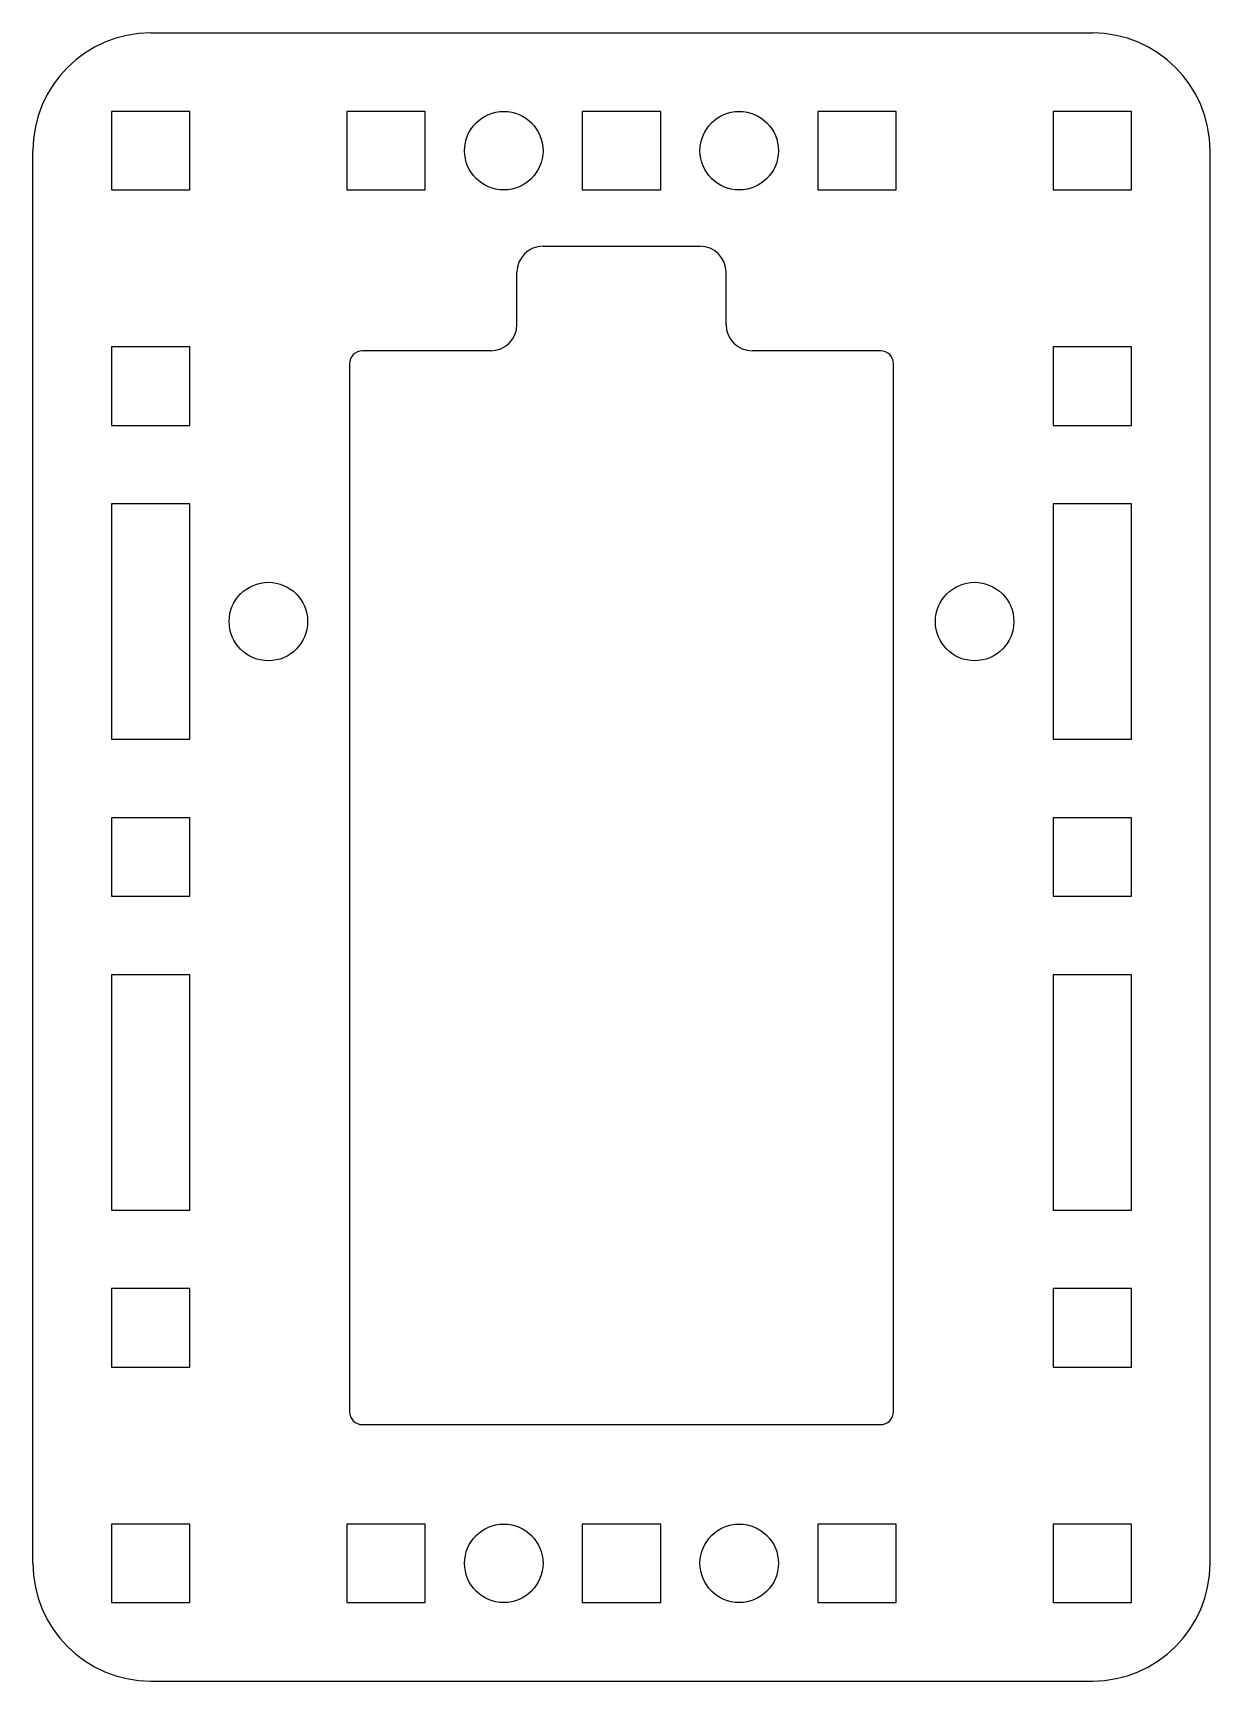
# Model space of a CAD drawing. Header units: millimetres. Extents: x 14.2 to 59.2, y 234.5 to 297.5.
import ezdxf

# ---------------------------------------------------------------- set-up
doc = ezdxf.new("R2010")
doc.units = ezdxf.units.MM
doc.layers.add('Default', color=7, linetype='Continuous')

# ---------------------------------------------------------------- blocks, each defined once
blk = doc.blocks.new('SE')
at = {"layer": 'Default', "color": 7, "linetype": 'Continuous'}
for p, q in [((17.192, 240.532), (17.192, 237.532)), ((20.192, 240.532), (17.192, 240.532)), ((20.192, 237.532), (20.192, 240.532)), ((17.192, 237.532), (20.192, 237.532))]:
    blk.add_line(p, q, dxfattribs=at)
blk = doc.blocks.new('SE1')
at = {"layer": 'Default', "color": 7, "linetype": 'Continuous'}
for p, q in [((17.192, 249.532), (17.192, 246.532)), ((20.192, 249.532), (17.192, 249.532)), ((20.192, 246.532), (20.192, 249.532)), ((17.192, 246.532), (20.192, 246.532))]:
    blk.add_line(p, q, dxfattribs=at)
blk = doc.blocks.new('SE2')
at = {"layer": 'Default', "color": 7, "linetype": 'Continuous'}
for p, q in [((17.192, 294.532), (17.192, 291.532)), ((20.192, 294.532), (17.192, 294.532)), ((20.192, 291.532), (20.192, 294.532)), ((17.192, 291.532), (20.192, 291.532))]:
    blk.add_line(p, q, dxfattribs=at)
blk = doc.blocks.new('SE3')
at = {"layer": 'Default', "color": 7, "linetype": 'Continuous'}
for p, q in [((53.192, 240.532), (53.192, 237.532)), ((56.192, 240.532), (53.192, 240.532)), ((56.192, 237.532), (56.192, 240.532)), ((53.192, 237.532), (56.192, 237.532))]:
    blk.add_line(p, q, dxfattribs=at)
blk = doc.blocks.new('SE4')
at = {"layer": 'Default', "color": 7, "linetype": 'Continuous'}
for p, q in [((53.192, 249.532), (53.192, 246.532)), ((56.192, 249.532), (53.192, 249.532)), ((56.192, 246.532), (56.192, 249.532)), ((53.192, 246.532), (56.192, 246.532))]:
    blk.add_line(p, q, dxfattribs=at)
blk = doc.blocks.new('SE5')
at = {"layer": 'Default', "color": 7, "linetype": 'Continuous'}
for p, q in [((53.192, 294.532), (53.192, 291.532)), ((56.192, 294.532), (53.192, 294.532)), ((56.192, 291.532), (56.192, 294.532)), ((53.192, 291.532), (56.192, 291.532))]:
    blk.add_line(p, q, dxfattribs=at)
blk = doc.blocks.new('SE6')
at = {"layer": 'Default', "color": 7, "linetype": 'Continuous'}
for p, q in [((44.192, 240.532), (44.192, 237.532)), ((47.192, 240.532), (44.192, 240.532)), ((47.192, 237.532), (47.192, 240.532)), ((44.192, 237.532), (47.192, 237.532))]:
    blk.add_line(p, q, dxfattribs=at)
blk = doc.blocks.new('SE7')
at = {"layer": 'Default', "color": 7, "linetype": 'Continuous'}
for p, q in [((44.192, 294.532), (44.192, 291.532)), ((47.192, 294.532), (44.192, 294.532)), ((47.192, 291.532), (47.192, 294.532)), ((44.192, 291.532), (47.192, 291.532))]:
    blk.add_line(p, q, dxfattribs=at)
blk = doc.blocks.new('SE8')
at = {"layer": 'Default', "color": 7, "linetype": 'Continuous'}
for p, q in [((17.192, 267.532), (17.192, 264.532)), ((20.192, 267.532), (17.192, 267.532)), ((20.192, 264.532), (20.192, 267.532)), ((17.192, 264.532), (20.192, 264.532))]:
    blk.add_line(p, q, dxfattribs=at)
blk = doc.blocks.new('SE9')
at = {"layer": 'Default', "color": 7, "linetype": 'Continuous'}
for p, q in [((17.192, 285.532), (17.192, 282.532)), ((20.192, 285.532), (17.192, 285.532)), ((20.192, 282.532), (20.192, 285.532)), ((17.192, 282.532), (20.192, 282.532))]:
    blk.add_line(p, q, dxfattribs=at)
blk = doc.blocks.new('SE10')
at = {"layer": 'Default', "color": 7, "linetype": 'Continuous'}
for p, q in [((53.192, 267.532), (53.192, 264.532)), ((56.192, 267.532), (53.192, 267.532)), ((56.192, 264.532), (56.192, 267.532)), ((53.192, 264.532), (56.192, 264.532))]:
    blk.add_line(p, q, dxfattribs=at)
blk = doc.blocks.new('SE11')
at = {"layer": 'Default', "color": 7, "linetype": 'Continuous'}
for p, q in [((53.192, 285.532), (53.192, 282.532)), ((56.192, 285.532), (53.192, 285.532)), ((56.192, 282.532), (56.192, 285.532)), ((53.192, 282.532), (56.192, 282.532))]:
    blk.add_line(p, q, dxfattribs=at)
blk = doc.blocks.new('SE12')
at = {"layer": 'Default', "color": 7, "linetype": 'Continuous'}
for p, q in [((35.192, 240.532), (35.192, 237.532)), ((38.192, 240.532), (35.192, 240.532)), ((38.192, 237.532), (38.192, 240.532)), ((35.192, 237.532), (38.192, 237.532))]:
    blk.add_line(p, q, dxfattribs=at)
blk = doc.blocks.new('SE13')
at = {"layer": 'Default', "color": 7, "linetype": 'Continuous'}
for p, q in [((35.192, 294.532), (35.192, 291.532)), ((38.192, 294.532), (35.192, 294.532)), ((38.192, 291.532), (38.192, 294.532)), ((35.192, 291.532), (38.192, 291.532))]:
    blk.add_line(p, q, dxfattribs=at)
blk = doc.blocks.new('SE14')
at = {"layer": 'Default', "color": 7, "linetype": 'Continuous'}
for p, q in [((26.192, 240.532), (26.192, 237.532)), ((29.192, 240.532), (26.192, 240.532)), ((29.192, 237.532), (29.192, 240.532)), ((26.192, 237.532), (29.192, 237.532))]:
    blk.add_line(p, q, dxfattribs=at)
blk = doc.blocks.new('SE15')
at = {"layer": 'Default', "color": 7, "linetype": 'Continuous'}
for p, q in [((26.192, 294.532), (26.192, 291.532)), ((29.192, 294.532), (26.192, 294.532)), ((29.192, 291.532), (29.192, 294.532)), ((26.192, 291.532), (29.192, 291.532))]:
    blk.add_line(p, q, dxfattribs=at)
blk = doc.blocks.new('SE16')
at = {"layer": 'Default', "color": 7, "linetype": 'Continuous'}
blk.add_line((20.192, 261.532), (17.192, 261.532), dxfattribs=at)
blk = doc.blocks.new('SE17')
at = {"layer": 'Default', "color": 7, "linetype": 'Continuous'}
for p, q in [((53.192, 261.532), (53.192, 252.532)), ((56.192, 252.532), (56.192, 261.532)), ((53.192, 252.532), (56.192, 252.532))]:
    blk.add_line(p, q, dxfattribs=at)
blk = doc.blocks.new('SE18')
at = {"layer": 'Default', "color": 7, "linetype": 'Continuous'}
blk.add_line((56.192, 261.532), (53.192, 261.532), dxfattribs=at)
blk = doc.blocks.new('SE19')
at = {"layer": 'Default', "color": 7, "linetype": 'Continuous'}
blk.add_line((20.192, 279.532), (17.192, 279.532), dxfattribs=at)
blk = doc.blocks.new('SE20')
at = {"layer": 'Default', "color": 7, "linetype": 'Continuous'}
blk.add_line((56.192, 279.532), (53.192, 279.532), dxfattribs=at)

msp = doc.modelspace()

# ---------------------------------------------------------------- linework, layer by layer
at = {"layer": 'Default', "color": 7, "linetype": 'Continuous'}
for p, q in [((18.692, 297.532), (54.692, 297.532)), ((14.192, 239.032), (14.192, 293.032)), ((59.192, 239.032), (59.192, 293.032)), ((33.692, 289.382), (39.692, 289.382)), ((32.692, 286.382), (32.692, 288.382)), ((40.692, 286.382), (40.692, 288.382)), ((26.292, 284.882), (26.292, 244.832)), ((31.692, 285.382), (26.792, 285.382)), ((46.592, 285.382), (41.692, 285.382)), ((47.092, 244.832), (47.092, 284.882)), ((17.192, 279.532), (17.192, 270.532)), ((20.192, 270.532), (20.192, 279.532)), ((53.192, 279.532), (53.192, 270.532)), ((56.192, 270.532), (56.192, 279.532)), ((17.192, 270.532), (20.192, 270.532)), ((53.192, 270.532), (56.192, 270.532)), ((17.192, 261.532), (17.192, 252.532)), ((20.192, 252.532), (20.192, 261.532)), ((17.192, 252.532), (20.192, 252.532)), ((26.792, 244.332), (46.592, 244.332)), ((18.692, 234.532), (54.692, 234.532))]:
    msp.add_line(p, q, dxfattribs=at)
for centre in [(32.192, 293.032), (41.192, 293.032), (23.192, 275.032), (50.192, 275.032), (32.192, 239.032), (41.192, 239.032)]:
    msp.add_circle(centre, 1.5, dxfattribs=at)
for centre, radius, start, end in [((18.692, 293.032), 4.5, 90, 180), ((54.692, 293.032), 4.5, 0, 90), ((33.692, 288.382), 1, 90, 180), ((39.692, 288.382), 1, 0, 90), ((31.692, 286.382), 1, 270, 0), ((41.692, 286.382), 1, 180, 270), ((26.792, 284.882), 0.5, 90, 180), ((46.592, 284.882), 0.5, 0, 90), ((26.792, 244.832), 0.5, 180, 270), ((46.592, 244.832), 0.5, 270, 0), ((18.692, 239.032), 4.5, 180, 270), ((54.692, 239.032), 4.5, 270, 0)]:
    msp.add_arc(centre, radius, start, end, dxfattribs=at)

# ---------------------------------------------------------------- block references
at = {"layer": 'Default'}
for name in ['SE2', 'SE15', 'SE13', 'SE7', 'SE5', 'SE9', 'SE11', 'SE19', 'SE20', 'SE8', 'SE10', 'SE16', 'SE17', 'SE18', 'SE1', 'SE4', 'SE', 'SE14', 'SE12', 'SE6', 'SE3']:
    msp.add_blockref(name, (0, 0), dxfattribs=at)

doc.saveas('drawing.dxf')
